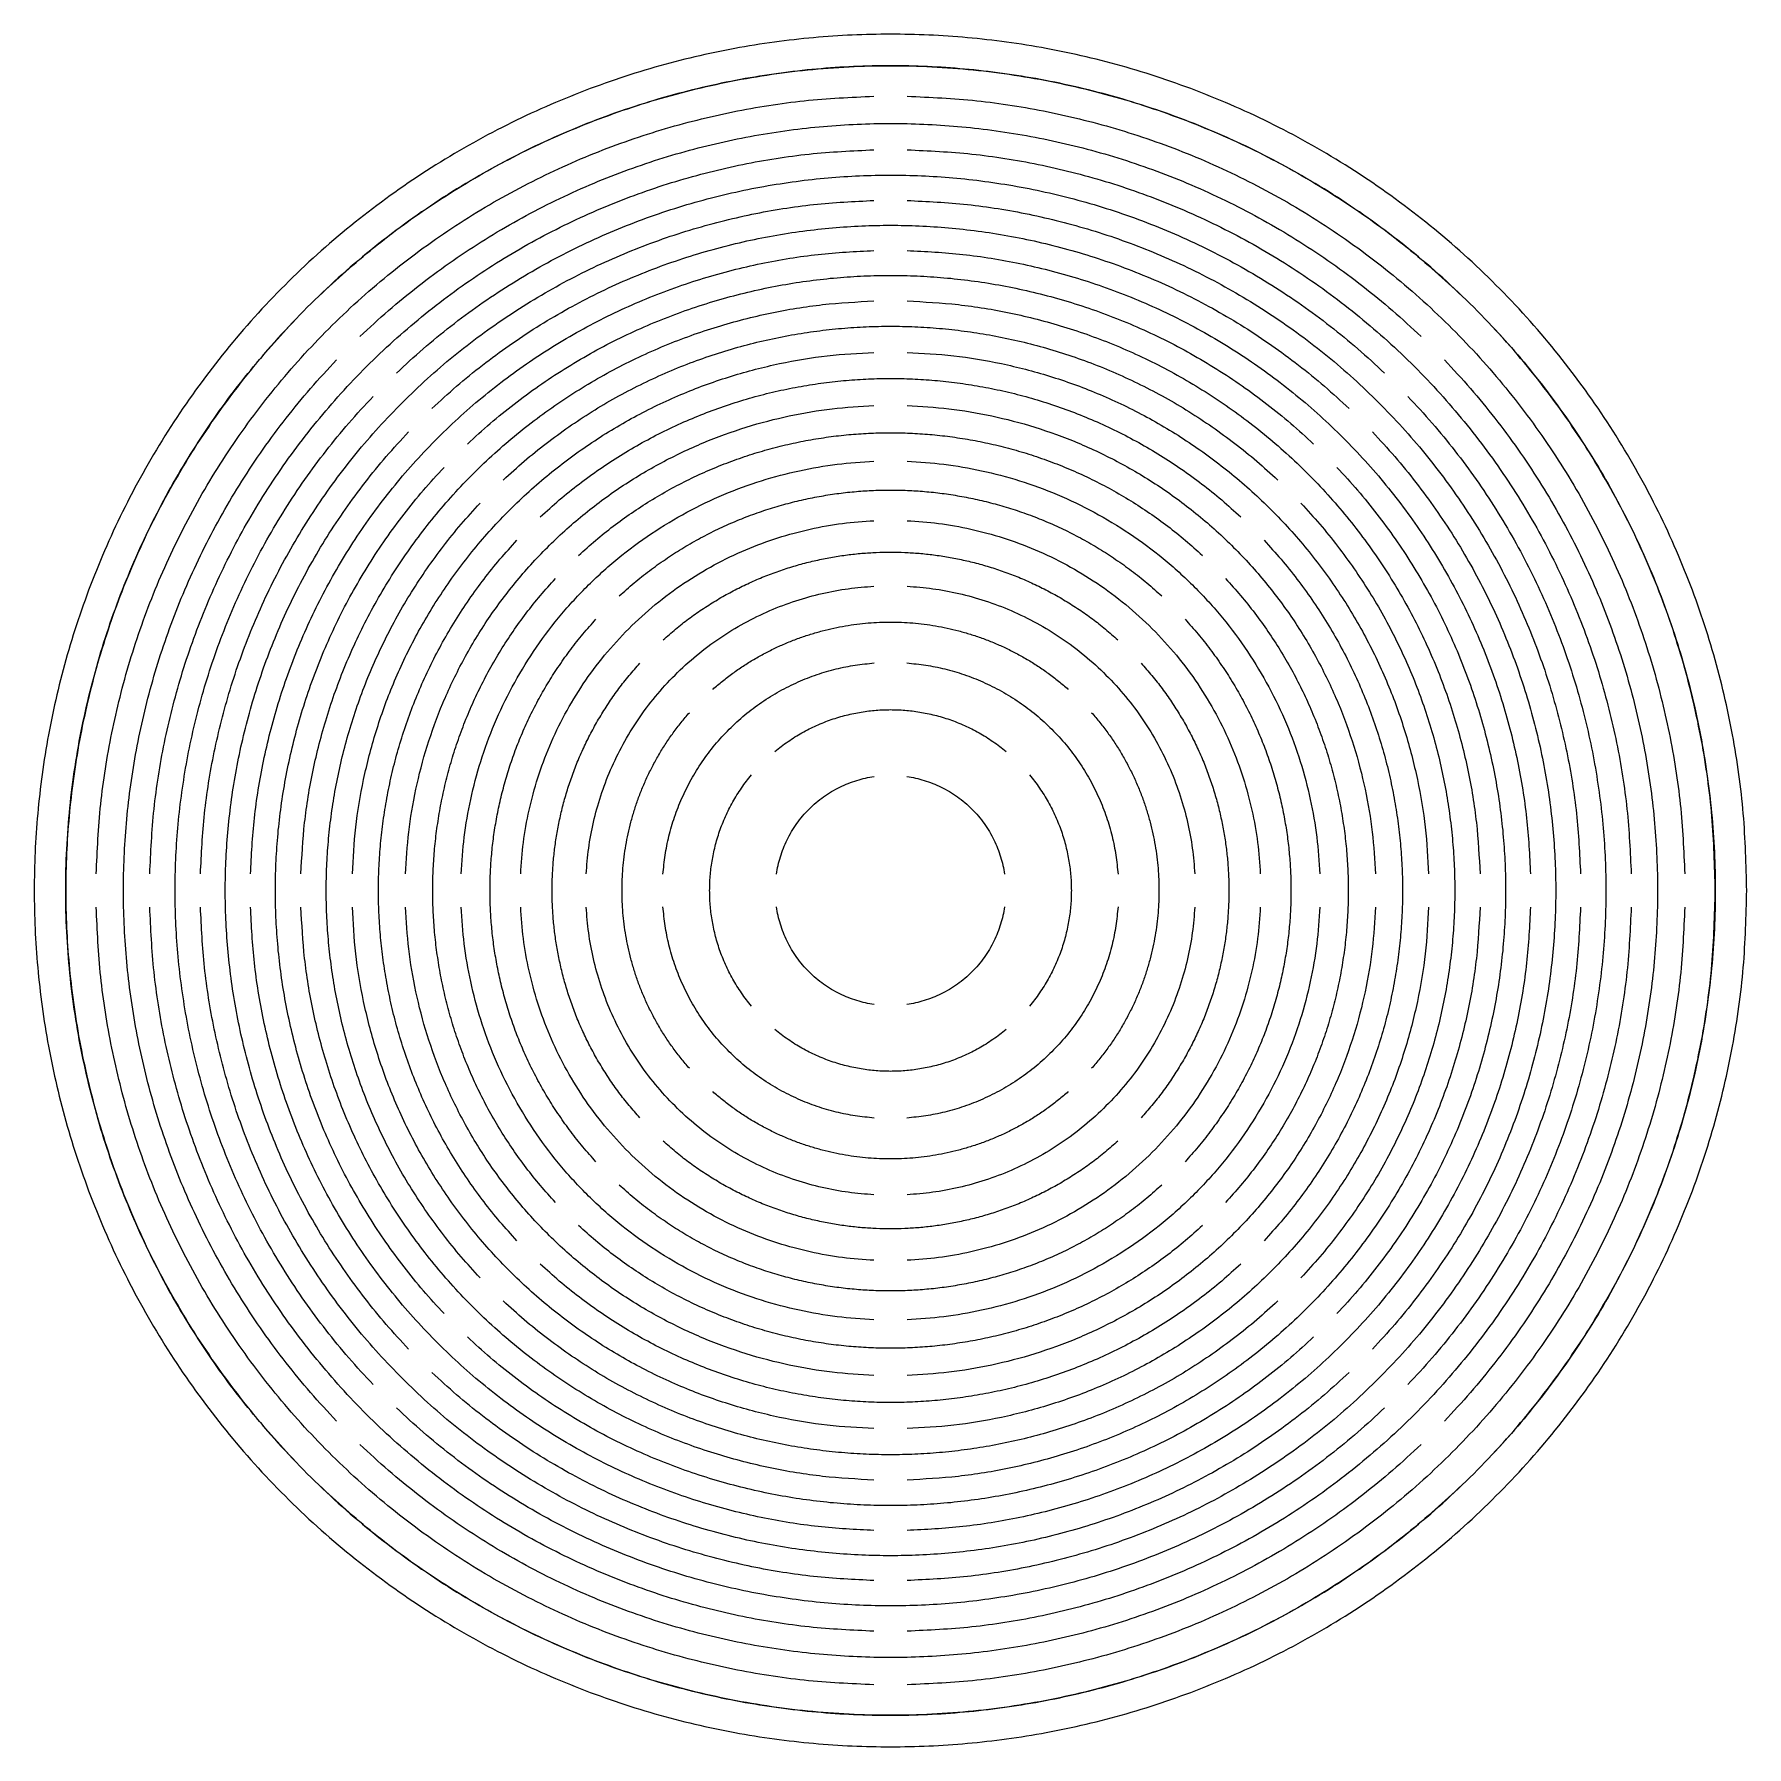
# Model space of a CAD drawing. Header units: millimetres. Extents: x -100 to 100, y -100 to 100.
import ezdxf

# ---------------------------------------------------------------- set-up
doc = ezdxf.new("R2010")
doc.units = ezdxf.units.MM
doc.layers.add('Default', color=18, linetype='Continuous', true_color=0x000000)

msp = doc.modelspace()

# ---------------------------------------------------------------- linework, layer by layer
at = {"layer": 'Default'}
for points, weights, knots in [([(100, 0), (100, -100), (0, -100), (-100, -100), (-100, 0), (-100, 100), (0, 100), (100, 100), (100, 0)], [1, 0.707106781187, 1, 0.707106781187, 1, 0.707106781187, 1, 0.707106781187, 1], [0, 0, 0, 157.079633, 157.079633, 314.159265, 314.159265, 471.238898, 471.238898, 628.318531, 628.318531, 628.318531]), ([(96.32, 0), (96.32, -96.32), (0, -96.32), (-96.32, -96.32), (-96.32, 0), (-96.32, 96.32), (0, 96.32), (96.32, 96.32), (96.32, 0)], [1, 0.707106781187, 1, 0.707106781187, 1, 0.707106781187, 1, 0.707106781187, 1], [0, 0, 0, 78.539816, 78.539816, 157.079633, 157.079633, 235.619449, 235.619449, 314.159265, 314.159265, 314.159265]), ([(-61.97, 64.69), (-35.98, 89.58), (0, 89.58), (35.98, 89.58), (61.97, 64.69)], [0.853652083226, 0.857355127225, 1, 0.857355124616, 0.85365208309], [197.368983, 197.368983, 197.368983, 235.619449, 235.619449, 273.869916, 273.869916, 273.869916]), ([(-57.7, 60.43), (-33.49, 83.55), (0, 83.55), (33.49, 83.55), (57.7, 60.43)], [0.853666845352, 0.857629548682, 1, 0.857629546176, 0.853666845213], [197.44257, 197.44257, 197.44257, 235.619449, 235.619449, 273.796329, 273.796329, 273.796329]), ([(-53.56, 56.28), (-31.06, 77.69), (0, 77.69), (31.06, 77.69), (53.56, 56.28)], [0.853684616538, 0.857937178307, 1, 0.857937175935, 0.853684616396], [197.525061, 197.525061, 197.525061, 235.619449, 235.619449, 273.713838, 273.713838, 273.713838]), ([(-49.41, 52.14), (-28.63, 71.84), (0, 71.84), (28.63, 71.84), (49.41, 52.14)], [0.853706879464, 0.858294479574, 1, 0.85829447738, 0.853706879322], [197.620872, 197.620872, 197.620872, 235.619449, 235.619449, 273.618027, 273.618027, 273.618027]), ([(69.46, 66.74), (96.32, 38.77), (96.32, 0), (96.32, -38.77), (69.46, -66.74)], [1, 0.927660111081, 1, 0.927660107845, 1], [275.889358, 275.889358, 275.889358, 314.159265, 314.159265, 352.429174, 352.429174, 352.429174]), ([(-45.22, 47.94), (-26.17, 65.9), (0, 65.9), (26.17, 65.9), (45.22, 47.94)], [0.8537357848, 0.85872166044, 1, 0.858721658499, 0.853735784663], [197.735421, 197.735421, 197.735421, 235.619449, 235.619449, 273.503477, 273.503477, 273.503477]), ([(-64.69, -61.97), (-89.58, -35.98), (-89.58, 0), (-89.58, 35.98), (-64.69, 61.97)], [0.853652083226, 0.857355127225, 1, 0.857355124616, 0.85365208309], [118.829167, 118.829167, 118.829167, 157.079633, 157.079633, 195.330099, 195.330099, 195.330099]), ([(64.69, 61.97), (89.58, 35.98), (89.58, 0), (89.58, -35.98), (64.69, -61.97)], [0.853652083226, 0.857355127225, 1, 0.857355124616, 0.85365208309], [275.908799, 275.908799, 275.908799, 314.159265, 314.159265, 352.409732, 352.409732, 352.409732]), ([(-40.9, 43.63), (-23.65, 59.8), (0, 59.8), (23.65, 59.8), (40.9, 43.63)], [0.853774867795, 0.859248527577, 1, 0.859248526008, 0.853774867673], [197.876702, 197.876702, 197.876702, 235.619449, 235.619449, 273.362197, 273.362197, 273.362197]), ([(-60.43, -57.7), (-83.55, -33.49), (-83.55, 0), (-83.55, 33.49), (-60.43, 57.7)], [0.853666845352, 0.857629548682, 1, 0.857629546176, 0.853666845213], [118.902753, 118.902753, 118.902753, 157.079633, 157.079633, 195.256513, 195.256513, 195.256513]), ([(60.43, 57.7), (83.55, 33.49), (83.55, 0), (83.55, -33.49), (60.43, -57.7)], [0.853666845352, 0.857629548682, 1, 0.857629546176, 0.853666845213], [275.982386, 275.982386, 275.982386, 314.159265, 314.159265, 352.336145, 352.336145, 352.336145]), ([(-56.28, -53.56), (-77.69, -31.06), (-77.69, 0), (-77.69, 31.06), (-56.28, 53.56)], [0.853684616538, 0.857937178307, 1, 0.857937175935, 0.853684616396], [118.985245, 118.985245, 118.985245, 157.079633, 157.079633, 195.174021, 195.174021, 195.174021]), ([(-36.42, 39.14), (-21.03, 53.46), (0, 53.46), (21.03, 53.46), (36.42, 39.14)], [0.853830509414, 0.859923878154, 1, 0.859923877173, 0.853830509329], [198.057798, 198.057798, 198.057798, 235.619449, 235.619449, 273.1811, 273.1811, 273.1811]), ([(56.28, 53.56), (77.69, 31.06), (77.69, 0), (77.69, -31.06), (56.28, -53.56)], [0.853684616538, 0.857937178307, 1, 0.857937175935, 0.853684616396], [276.064877, 276.064877, 276.064877, 314.159265, 314.159265, 352.253654, 352.253654, 352.253654]), ([(-52.14, -49.41), (-71.84, -28.63), (-71.84, 0), (-71.84, 28.63), (-52.14, 49.41)], [0.853706879464, 0.858294479574, 1, 0.85829447738, 0.853706879322], [119.081056, 119.081056, 119.081056, 157.079633, 157.079633, 195.07821, 195.07821, 195.07821]), ([(52.14, 49.41), (71.84, 28.63), (71.84, 0), (71.84, -28.63), (52.14, -49.41)], [0.853706879464, 0.858294479574, 1, 0.85829447738, 0.853706879322], [276.160688, 276.160688, 276.160688, 314.159265, 314.159265, 352.157843, 352.157843, 352.157843]), ([(-31.68, 34.4), (-18.25, 46.77), (0, 46.77), (18.25, 46.77), (31.68, 34.4)], [0.853915587064, 0.860836415043, 1, 0.860836411884, 0.85391558675], [198.302496, 198.302496, 198.302496, 235.619449, 235.619449, 272.936403, 272.936403, 272.936403]), ([(-47.94, -45.22), (-65.9, -26.17), (-65.9, 0), (-65.9, 26.17), (-47.94, 45.22)], [0.8537357848, 0.85872166044, 1, 0.858721658499, 0.853735784663], [119.195605, 119.195605, 119.195605, 157.079633, 157.079633, 194.963661, 194.963661, 194.963661]), ([(47.94, 45.22), (65.9, 26.17), (65.9, 0), (65.9, -26.17), (47.94, -45.22)], [0.8537357848, 0.85872166044, 1, 0.858721658499, 0.853735784663], [276.275238, 276.275238, 276.275238, 314.159265, 314.159265, 352.043294, 352.043294, 352.043294]), ([(-43.63, -40.9), (-59.8, -23.65), (-59.8, 0), (-59.8, 23.65), (-43.63, 40.9)], [0.853774867795, 0.859248527577, 1, 0.859248526008, 0.853774867673], [119.336885, 119.336885, 119.336885, 157.079633, 157.079633, 194.822381, 194.822381, 194.822381]), ([(43.63, 40.9), (59.8, 23.65), (59.8, 0), (59.8, -23.65), (43.63, -40.9)], [0.853774867795, 0.859248527577, 1, 0.859248524429, 0.85377486755], [276.416518, 276.416518, 276.416518, 314.159265, 314.159265, 351.902014, 351.902014, 351.902014]), ([(-26.55, 29.28), (-15.25, 39.52), (0, 39.52), (15.25, 39.52), (26.55, 29.28)], [0.854060594497, 0.862171876072, 1, 0.862171872998, 0.854060594135], [198.660602, 198.660602, 198.660602, 235.619449, 235.619449, 272.578296, 272.578296, 272.578296]), ([(-39.14, -36.42), (-53.46, -21.03), (-53.46, 0), (-53.46, 21.03), (-39.14, 36.42)], [0.853830509414, 0.859923878154, 1, 0.859923877173, 0.853830509329], [119.517982, 119.517982, 119.517982, 157.079633, 157.079633, 194.641284, 194.641284, 194.641284]), ([(39.14, 36.42), (53.46, 21.03), (53.46, 0), (53.46, -21.03), (39.14, -36.42)], [0.853830509414, 0.859923878154, 1, 0.859923874993, 0.853830509139], [276.597614, 276.597614, 276.597614, 314.159265, 314.159265, 351.720917, 351.720917, 351.720917]), ([(-34.4, -31.68), (-46.77, -18.25), (-46.77, 0), (-46.77, 18.25), (-34.4, 31.68)], [0.853915587064, 0.860836415043, 1, 0.860836411884, 0.85391558675], [119.76268, 119.76268, 119.76268, 157.079633, 157.079633, 194.396586, 194.396586, 194.396586]), ([(-20.76, 23.49), (-11.87, 31.35), (0, 31.35), (11.87, 31.35), (20.76, 23.49)], [0.854359667471, 0.864419692401, 1, 0.864419688926, 0.854359666955], [199.263358, 199.263358, 199.263358, 235.619449, 235.619449, 271.975541, 271.975541, 271.975541]), ([(34.4, 31.68), (46.77, 18.25), (46.77, 0), (46.77, -18.25), (34.4, -31.68)], [0.853915587064, 0.860836415043, 1, 0.860836411884, 0.85391558675], [276.842313, 276.842313, 276.842313, 314.159265, 314.159265, 351.476219, 351.476219, 351.476219]), ([(-29.28, -26.55), (-39.52, -15.25), (-39.52, 0), (-39.52, 15.25), (-29.28, 26.55)], [0.854060594497, 0.862171876072, 1, 0.862171872998, 0.854060594135], [120.120786, 120.120786, 120.120786, 157.079633, 157.079633, 194.03848, 194.03848, 194.03848]), ([(29.28, 26.55), (39.52, 15.25), (39.52, 0), (39.52, -15.25), (29.28, -26.55)], [0.854060594497, 0.862171876072, 1, 0.862171872998, 0.854060594135], [277.200419, 277.200419, 277.200419, 314.159265, 314.159265, 351.118113, 351.118113, 351.118113]), ([(-23.49, -20.76), (-31.35, -11.87), (-31.35, 0), (-31.35, 11.87), (-23.49, 20.76)], [0.854359667471, 0.864419692401, 1, 0.864419688926, 0.854359666955], [120.723542, 120.723542, 120.723542, 157.079633, 157.079633, 193.435724, 193.435724, 193.435724]), ([(-13.51, 16.23), (-7.64, 21.12), (0, 21.12), (7.64, 21.12), (13.51, 16.23)], [0.855331244969, 0.86968908845, 1, 0.869689085419, 0.855331244301], [200.676356, 200.676356, 200.676356, 235.619449, 235.619449, 270.562543, 270.562543, 270.562543]), ([(23.49, 20.76), (31.35, 11.87), (31.35, 0), (31.35, -11.87), (23.49, -20.76)], [0.854359667471, 0.864419692401, 1, 0.864419688926, 0.854359666955], [277.803175, 277.803175, 277.803175, 314.159265, 314.159265, 350.515357, 350.515357, 350.515357]), ([(-16.23, -13.51), (-21.12, -7.64), (-21.12, 0), (-21.12, 7.64), (-16.23, 13.51)], [0.855331244969, 0.86968908845, 1, 0.869689085419, 0.855331244301], [122.136539, 122.136539, 122.136539, 157.079633, 157.079633, 192.022727, 192.022727, 192.022727]), ([(16.23, 13.51), (21.12, 7.64), (21.12, 0), (21.12, -7.64), (16.23, -13.51)], [0.855331244969, 0.86968908845, 1, 0.869689085419, 0.855331244301], [279.216172, 279.216172, 279.216172, 314.159265, 314.159265, 349.102359, 349.102359, 349.102359]), ([(13.51, -16.23), (7.64, -21.12), (0, -21.12), (-7.64, -21.12), (-13.51, -16.23)], [0.855331244969, 0.86968908845, 1, 0.869689085419, 0.855331244301], [43.596723, 43.596723, 43.596723, 78.539816, 78.539816, 113.48291, 113.48291, 113.48291]), ([(20.76, -23.49), (11.87, -31.35), (0, -31.35), (-11.87, -31.35), (-20.76, -23.49)], [0.854359667471, 0.864419692401, 1, 0.864419688926, 0.854359666955], [42.183726, 42.183726, 42.183726, 78.539816, 78.539816, 114.895908, 114.895908, 114.895908]), ([(26.55, -29.28), (15.25, -39.52), (0, -39.52), (-15.25, -39.52), (-26.55, -29.28)], [0.854060594497, 0.862171876072, 1, 0.862171872998, 0.854060594135], [41.58097, 41.58097, 41.58097, 78.539816, 78.539816, 115.498664, 115.498664, 115.498664]), ([(31.68, -34.4), (18.25, -46.77), (0, -46.77), (-18.25, -46.77), (-31.68, -34.4)], [0.853915587064, 0.860836415043, 1, 0.860836411884, 0.85391558675], [41.222864, 41.222864, 41.222864, 78.539816, 78.539816, 115.85677, 115.85677, 115.85677]), ([(36.42, -39.14), (21.03, -53.46), (0, -53.46), (-21.03, -53.46), (-36.42, -39.14)], [0.853830509414, 0.859923878154, 1, 0.859923877173, 0.853830509329], [40.978165, 40.978165, 40.978165, 78.539816, 78.539816, 116.101468, 116.101468, 116.101468]), ([(40.9, -43.63), (23.65, -59.8), (0, -59.8), (-23.65, -59.8), (-40.9, -43.63)], [0.853774867795, 0.859248527577, 1, 0.859248526008, 0.853774867673], [40.797069, 40.797069, 40.797069, 78.539816, 78.539816, 116.282564, 116.282564, 116.282564]), ([(45.22, -47.94), (26.17, -65.9), (0, -65.9), (-26.17, -65.9), (-45.22, -47.94)], [0.8537357848, 0.85872166044, 1, 0.858721658499, 0.853735784663], [40.655789, 40.655789, 40.655789, 78.539816, 78.539816, 116.423845, 116.423845, 116.423845]), ([(49.41, -52.14), (28.63, -71.84), (0, -71.84), (-28.63, -71.84), (-49.41, -52.14)], [0.853706879464, 0.858294479574, 1, 0.85829447738, 0.853706879322], [40.541239, 40.541239, 40.541239, 78.539816, 78.539816, 116.538394, 116.538394, 116.538394]), ([(53.56, -56.28), (31.06, -77.69), (0, -77.69), (-31.06, -77.69), (-53.56, -56.28)], [0.853684616538, 0.857937178307, 1, 0.857937175935, 0.853684616396], [40.445428, 40.445428, 40.445428, 78.539816, 78.539816, 116.634205, 116.634205, 116.634205]), ([(57.7, -60.43), (33.49, -83.55), (0, -83.55), (-33.49, -83.55), (-57.7, -60.43)], [0.853666845352, 0.857629548682, 1, 0.857629546176, 0.853666845213], [40.362937, 40.362937, 40.362937, 78.539816, 78.539816, 116.716696, 116.716696, 116.716696]), ([(61.97, -64.69), (35.98, -89.58), (0, -89.58), (-35.98, -89.58), (-61.97, -64.69)], [0.853652083226, 0.857355127225, 1, 0.857355124616, 0.85365208309], [40.28935, 40.28935, 40.28935, 78.539816, 78.539816, 116.790283, 116.790283, 116.790283])]:
    msp.add_rational_spline(points, weights, degree=2, knots=knots, dxfattribs=at)
for points, weights in [([(-66.74, 69.46), (0, 133.58), (66.74, 69.46)], [1, 0.721106557378, 1]), ([(-92.76, 1.93), (-90.91, 90.91), (-1.93, 92.76)], [0.991561063848, 0.71554571703, 0.991561064466]), ([(1.93, 92.76), (90.91, 90.91), (92.76, 1.93)], [0.991561063848, 0.71554571703, 0.991561064466]), ([(-86.51, 1.93), (-84.67, 84.67), (-1.93, 86.51)], [0.990963906605, 0.716142874286, 0.990963907196]), ([(1.93, 86.51), (84.67, 84.67), (86.51, 1.93)], [0.990963906605, 0.716142874286, 0.990963907196]), ([(-80.59, 1.93), (-78.75, 78.75), (-1.93, 80.59)], [0.990315055028, 0.716791725878, 0.990315055589]), ([(1.93, 80.59), (78.75, 78.75), (80.59, 1.93)], [0.990315055028, 0.716791725878, 0.990315055589]), ([(-74.74, 1.93), (-72.91, 72.91), (-1.93, 74.74)], [0.989575769319, 0.717531011604, 0.989575769846]), ([(1.93, 74.74), (72.91, 72.91), (74.74, 1.93)], [0.989575769319, 0.717531011604, 0.989575769846]), ([(-68.85, 1.93), (-67.03, 67.03), (-1.93, 68.85)], [0.988707809626, 0.718398971318, 0.988707810111]), ([(1.93, 68.85), (67.03, 67.03), (68.85, 1.93)], [0.988707809626, 0.718398971318, 0.988707810111]), ([(-69.46, -66.74), (-133.58, 0), (-69.46, 66.74)], [1, 0.721106557378, 1]), ([(-62.85, 1.93), (-61.03, 61.03), (-1.93, 62.85)], [0.987659248497, 0.719447532472, 0.987659248932]), ([(1.93, 62.85), (61.03, 61.03), (62.85, 1.93)], [0.987659248497, 0.719447532472, 0.987659248932]), ([(-56.64, 1.93), (-54.84, 54.84), (-1.93, 56.64)], [0.986349916821, 0.720756864179, 0.986349917193]), ([(1.93, 56.64), (54.84, 54.84), (56.64, 1.93)], [0.986349916821, 0.720756864179, 0.986349917193]), ([(-50.13, 1.93), (-48.35, 48.35), (-1.93, 50.13)], [0.984643280456, 0.722463500583, 0.984643280751]), ([(1.93, 50.13), (48.35, 48.35), (50.13, 1.93)], [0.984643280456, 0.722463500583, 0.984643280751]), ([(-43.19, 1.93), (-41.43, 41.43), (-1.93, 43.19)], [0.982278228884, 0.724828552203, 0.982278229083]), ([(1.93, 43.19), (41.43, 41.43), (43.19, 1.93)], [0.982278228884, 0.724828552203, 0.982278229083]), ([(-35.54, 1.93), (-33.81, 33.81), (-1.93, 35.54)], [0.978662345363, 0.728444438077, 0.978662340857]), ([(1.93, 35.54), (33.81, 33.81), (35.54, 1.93)], [0.978662345363, 0.728444438077, 0.978662340857]), ([(-26.57, 1.92), (-24.91, 24.91), (-1.92, 26.57)], [0.971967316729, 0.735139464495, 0.971967316653]), ([(1.92, 26.57), (24.91, 24.91), (26.57, 1.92)], [0.971967316729, 0.735139464495, 0.971967316653]), ([(-13.31, 1.92), (-11.87, 11.87), (-1.92, 13.31)], [1, 0.800818781202, 1]), ([(1.92, 13.31), (11.87, 11.87), (13.31, 1.92)], [1, 0.800818781202, 1]), ([(-1.93, -92.76), (-90.91, -90.91), (-92.76, -1.93)], [0.991561063848, 0.71554571703, 0.991561064466]), ([(-1.93, -86.51), (-84.67, -84.67), (-86.51, -1.93)], [0.990963906605, 0.716142874286, 0.990963907196]), ([(-1.93, -80.59), (-78.75, -78.75), (-80.59, -1.93)], [0.990315055028, 0.716791725878, 0.990315055589]), ([(-1.93, -74.74), (-72.91, -72.91), (-74.74, -1.93)], [0.989575769319, 0.717531011604, 0.989575769846]), ([(-1.93, -68.85), (-67.03, -67.03), (-68.85, -1.93)], [0.988707809626, 0.718398971318, 0.988707810111]), ([(-1.93, -62.85), (-61.03, -61.03), (-62.85, -1.93)], [0.987659248497, 0.719447532472, 0.987659248932]), ([(-1.93, -56.64), (-54.84, -54.84), (-56.64, -1.93)], [0.986349916821, 0.720756864179, 0.986349917193]), ([(-1.93, -50.13), (-48.35, -48.35), (-50.13, -1.93)], [0.984643280456, 0.722463500583, 0.984643280751]), ([(-1.93, -43.19), (-41.43, -41.43), (-43.19, -1.93)], [0.982278228884, 0.724828552203, 0.982278229083]), ([(-1.93, -35.54), (-33.81, -33.81), (-35.54, -1.93)], [0.978662345363, 0.728444438077, 0.978662340857]), ([(-1.92, -26.57), (-24.91, -24.91), (-26.57, -1.92)], [0.971967316729, 0.735139464495, 0.971967316653]), ([(-1.92, -13.31), (-11.87, -11.87), (-13.31, -1.92)], [1, 0.800818781202, 1]), ([(26.57, -1.92), (24.91, -24.91), (1.92, -26.57)], [0.971967316729, 0.735139464495, 0.971967316653]), ([(13.31, -1.92), (11.87, -11.87), (1.92, -13.31)], [1, 0.800818781202, 1]), ([(92.76, -1.93), (90.91, -90.91), (1.93, -92.76)], [0.991561063848, 0.71554571703, 0.991561064466]), ([(86.51, -1.93), (84.67, -84.67), (1.93, -86.51)], [0.990963906605, 0.716142874286, 0.990963907196]), ([(80.59, -1.93), (78.75, -78.75), (1.93, -80.59)], [0.990315055028, 0.716791725878, 0.990315055589]), ([(74.74, -1.93), (72.91, -72.91), (1.93, -74.74)], [0.989575769319, 0.717531011604, 0.989575769846]), ([(68.85, -1.93), (67.03, -67.03), (1.93, -68.85)], [0.988707809626, 0.718398971318, 0.988707810111]), ([(62.85, -1.93), (61.03, -61.03), (1.93, -62.85)], [0.987659248497, 0.719447532472, 0.987659248932]), ([(56.64, -1.93), (54.84, -54.84), (1.93, -56.64)], [0.986349916821, 0.720756864179, 0.986349917193]), ([(50.13, -1.93), (48.35, -48.35), (1.93, -50.13)], [0.984643280456, 0.722463500583, 0.984643280751]), ([(43.19, -1.93), (41.43, -41.43), (1.93, -43.19)], [0.982278228884, 0.724828552203, 0.982278229083]), ([(35.54, -1.93), (33.81, -33.81), (1.93, -35.54)], [0.978662345363, 0.728444438077, 0.978662340857]), ([(66.74, -69.46), (0, -133.58), (-66.74, -69.46)], [1, 0.721106557378, 1])]:
    msp.add_rational_spline(points, weights, degree=2, dxfattribs=at)

doc.saveas('drawing.dxf')
